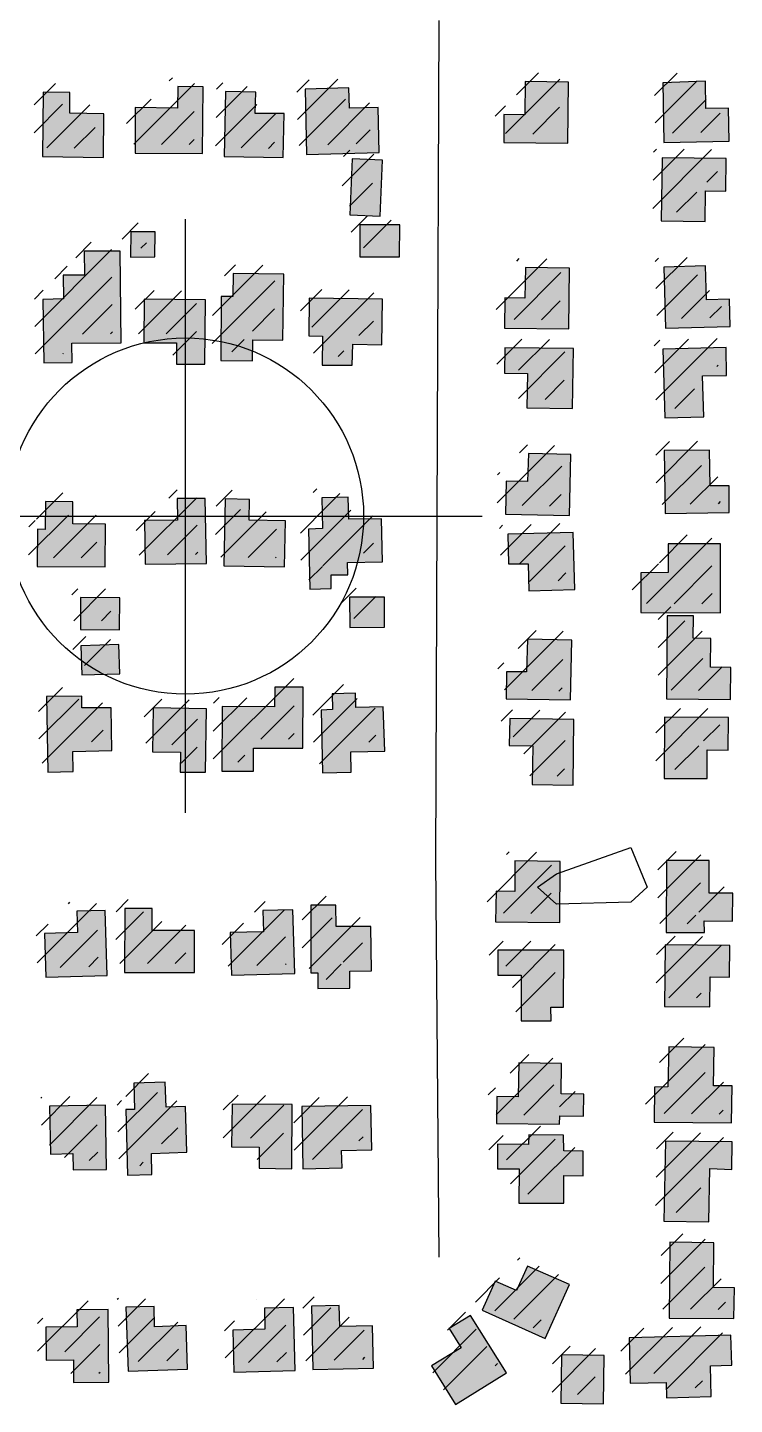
# Model space of a CAD drawing. Extents: x 6438959 to 7279357, y 1424492 to 2039161.
# Drawn here: x 6784707 to 6785279, y 1740665 to 1741778 of the extents above; entities that cross this region are included whole.
import ezdxf

# ---------------------------------------------------------------- set-up
doc = ezdxf.new("R2010")
doc.units = 21
for name, color, linetype in [('BUILDINGS', 9, 'Continuous'), ('CL_LOCAL', 4, 'Continuous'), ('CONTOUR_MAJOR', 92, 'Continuous')]:
    doc.layers.add(name, color=color, linetype=linetype)

msp = doc.modelspace()

# ---------------------------------------------------------------- hatches: boundary and pattern name
at = {"layer": 'BUILDINGS_HATCH'}
for points in [[(6785092.2, 1741684.8), (6785144, 1741684.1), (6785144.5, 1741733.6), (6785109.6, 1741734.1), (6785109.3, 1741707.1), (6785092.3, 1741707.3)], [(6785274.4, 1741685.9), (6785273.9, 1741712.5), (6785255.7, 1741712.3), (6785255.2, 1741734.2), (6785220.7, 1741733.1), (6785221.6, 1741684.7)], [(6784768.6, 1741672.7), (6784768.9, 1741708), (6784741.4, 1741708.5), (6784741.5, 1741725.2), (6784719.8, 1741725.4), (6784719.4, 1741673.3)], [(6784794.4, 1741676.1), (6784848.8, 1741675.9), (6784849.3, 1741729.8), (6784828.8, 1741730), (6784828.6, 1741712.5), (6784794.3, 1741712.9)], [(6784913.9, 1741672.7), (6784914.8, 1741708.1), (6784891.3, 1741708.2), (6784891.8, 1741725.4), (6784867.2, 1741725.9), (6784866.1, 1741673.5)], [(6784991.5, 1741676.7), (6784990.6, 1741713.1), (6784967.5, 1741712.5), (6784967, 1741728.9), (6784931.6, 1741727.9), (6784932.9, 1741675.1)], [(6784994.2, 1741670.5), (6784969.8, 1741671.4), (6784967.9, 1741626.2), (6784992.2, 1741625.3)], [(6785271.8, 1741645.4), (6785272.1, 1741671.7), (6785220.3, 1741672.3), (6785219.5, 1741621.3), (6785255, 1741620.9), (6785255.4, 1741645.7)], [(6784810.3, 1741592.2), (6784810.4, 1741612.6), (6784790.8, 1741612.4), (6784790.6, 1741592)], [(6785008.1, 1741618.2), (6784975.8, 1741618.3), (6784975.8, 1741592.4), (6785008, 1741592.3)], [(6784783, 1741522.8), (6784782.1, 1741597), (6784753.1, 1741596.8), (6784753.3, 1741577.5), (6784736, 1741577.4), (6784736.4, 1741558.4), (6784719.7, 1741557.9), (6784720.4, 1741506.6), (6784743.3, 1741506.8), (6784743.2, 1741522.4)], [(6784913.6, 1741524.9), (6784914.4, 1741578.4), (6784873.4, 1741578.8), (6784873.2, 1741560.3), (6784863.8, 1741560.2), (6784863.4, 1741508.5), (6784889.2, 1741508.3), (6784889.3, 1741525.1)], [(6785109.3, 1741558.9), (6785093.2, 1741559.1), (6785092.8, 1741534.7), (6785144.7, 1741534.1), (6785145.4, 1741583.2), (6785109.7, 1741583.7)], [(6785275.3, 1741535.9), (6785274.8, 1741558.1), (6785256.1, 1741557.6), (6785255.3, 1741584.9), (6785221.6, 1741583.9), (6785222.9, 1741534.7)], [(6784850.5, 1741505.5), (6784851, 1741557.5), (6784801.5, 1741558.2), (6784801.2, 1741522.9), (6784827.8, 1741522.8), (6784827.7, 1741505.6)], [(6784934.7, 1741528.4), (6784945.8, 1741528.1), (6784945.4, 1741504.8), (6784969.7, 1741504.6), (6784970.2, 1741521.7), (6784993.6, 1741521.2), (6784994.2, 1741558), (6784935, 1741558.9)], [(6785092.8, 1741498.3), (6785111.3, 1741498.1), (6785110.9, 1741470.1), (6785147.8, 1741469.7), (6785148.6, 1741518.1), (6785093.2, 1741518.7)], [(6785220.7, 1741517.6), (6785222.3, 1741462.2), (6785253.9, 1741462.9), (6785252.8, 1741496), (6785272.4, 1741496.5), (6785271.9, 1741519.1)], [(6785093.7, 1741384.4), (6785145.3, 1741383.3), (6785146.4, 1741432.5), (6785112.1, 1741433.3), (6785111.4, 1741410.7), (6785094.1, 1741411)], [(6785274.5, 1741385.5), (6785274.3, 1741407.3), (6785259.1, 1741407.2), (6785258.5, 1741436), (6785221.9, 1741435.7), (6785222.6, 1741384.7)], [(6784770.4, 1741376.3), (6784743.8, 1741376.4), (6784743.9, 1741394.3), (6784721.7, 1741394.4), (6784721.5, 1741371.9), (6784715.4, 1741372.2), (6784715.1, 1741342), (6784770.1, 1741341.7)], [(6784850.8, 1741397), (6784828.3, 1741396.8), (6784828.4, 1741379.3), (6784801.7, 1741379.1), (6784802.3, 1741343.8), (6784851.8, 1741344.5)], [(6784886.8, 1741396.2), (6784866.9, 1741396.7), (6784865.9, 1741342.5), (6784915.1, 1741341.8), (6784915.7, 1741378.9), (6784886.4, 1741379.4)], [(6784994.2, 1741345.7), (6784993.3, 1741380.6), (6784966.9, 1741380.1), (6784966.5, 1741397.9), (6784945.1, 1741397.4), (6784945.6, 1741372.6), (6784934.5, 1741372.1), (6784935.5, 1741323.7), (6784952.8, 1741324.2), (6784952.7, 1741335.2), (6784966.1, 1741335.3), (6784965.8, 1741345.1)], [(6785148.4, 1741369.5), (6785095.6, 1741368), (6785096.1, 1741344), (6785111.9, 1741344.1), (6785112.4, 1741322.3), (6785149.6, 1741323.3)], [(6785203.1, 1741304.8), (6785267.5, 1741304.6), (6785267.4, 1741360.3), (6785225.2, 1741360.3), (6785225.1, 1741337), (6785203.1, 1741336.8)], [(6784750, 1741290.9), (6784781.7, 1741290.8), (6784781.8, 1741316.7), (6784750.1, 1741316.8)], [(6784967.7, 1741292.7), (6784995.8, 1741292.9), (6784995.9, 1741317.3), (6784967.5, 1741317.1)], [(6785245.6, 1741302.2), (6785224.2, 1741302), (6785223.9, 1741235), (6785275.4, 1741234.4), (6785275.8, 1741260.2), (6785259.4, 1741260.5), (6785259.5, 1741283.8), (6785245.4, 1741284)], [(6784751.2, 1741254.5), (6784782, 1741255.1), (6784781.2, 1741278.8), (6784750.4, 1741277.8)], [(6785094.1, 1741235.1), (6785146.2, 1741234.1), (6785147.3, 1741282.5), (6785111.3, 1741283.3), (6785110.6, 1741256.7), (6785094.5, 1741256.9)], [(6784929.8, 1741195.1), (6784930, 1741244.3), (6784907.1, 1741244.5), (6784907, 1741228.5), (6784864.5, 1741228.8), (6784864.3, 1741176.4), (6784889.8, 1741176.6), (6784890, 1741195.2)], [(6784723.7, 1741175.6), (6784744.2, 1741176.2), (6784743.8, 1741192.5), (6784775.4, 1741193.2), (6784774.9, 1741227.7), (6784751.1, 1741227.6), (6784751.1, 1741237), (6784722.6, 1741236.8)], [(6784994.8, 1741228.4), (6784972.6, 1741227.9), (6784972.5, 1741239.6), (6784953.5, 1741239), (6784953.8, 1741226.3), (6784944.5, 1741225.9), (6784945.8, 1741175.2), (6784968.9, 1741175.8), (6784968.5, 1741192.2), (6784996, 1741192.8)], [(6784808.8, 1741227.7), (6784808.3, 1741192), (6784830.8, 1741191.8), (6784830.6, 1741175.8), (6784851.2, 1741175.6), (6784851.9, 1741226.9)], [(6785097.1, 1741219.1), (6785096.7, 1741197.2), (6785115.8, 1741197), (6785115.2, 1741165.7), (6785148.3, 1741165.2), (6785149, 1741218.4)], [(6785273.8, 1741219.8), (6785222.2, 1741220.1), (6785222, 1741170.6), (6785256.6, 1741170.5), (6785256.7, 1741193.8), (6785273.7, 1741193.6)], [(6785086, 1741079.5), (6785085.6, 1741054.8), (6785137.5, 1741054.1), (6785137.9, 1741103.6), (6785101.3, 1741104.1), (6785101.2, 1741079.3)], [(6785258.3, 1741104.2), (6785223.7, 1741104.3), (6785223.6, 1741046.1), (6785254.4, 1741046), (6785254.3, 1741055.4), (6785277.2, 1741055.2), (6785277.3, 1741077.8), (6785258.2, 1741078)], [(6784808.1, 1741065.6), (6784785.8, 1741065.4), (6784785.7, 1741013.7), (6784842.2, 1741013.8), (6784842.2, 1741047.7), (6784808, 1741047.8)], [(6784941.9, 1741000.8), (6784967.7, 1741001), (6784967.9, 1741014.9), (6784985.2, 1741015), (6784984.9, 1741051), (6784956.7, 1741050.8), (6784956.6, 1741068.3), (6784936.4, 1741068.1), (6784936.2, 1741013.5), (6784941.8, 1741013.5)], [(6784770, 1741063.9), (6784747.2, 1741063.3), (6784747.6, 1741046.2), (6784721, 1741045.2), (6784722.1, 1741009.9), (6784771.6, 1741011.4)], [(6784923.4, 1741013), (6784921.8, 1741064.4), (6784897.5, 1741063.8), (6784897.9, 1741046.7), (6784871, 1741046.1), (6784872.1, 1741011.5)], [(6785222.1, 1740986.3), (6785258.7, 1740985.9), (6785259.1, 1741010.3), (6785274.6, 1741010.1), (6785275, 1741035.6), (6785222.8, 1741036.2)], [(6785140.9, 1741031.9), (6785087.5, 1741031.8), (6785087.4, 1741011.5), (6785106.2, 1741011.6), (6785106.2, 1740974.8), (6785130.5, 1740974.7), (6785130.4, 1740985.6), (6785140.6, 1740985.7)], [(6785262.2, 1740953.2), (6785225.6, 1740953.6), (6785224.9, 1740921.2), (6785214.1, 1740921.1), (6785213.8, 1740892.7), (6785276.4, 1740892.1), (6785276.8, 1740922), (6785261.8, 1740922.2)], [(6785139, 1740940.1), (6785104.4, 1740940.6), (6785104, 1740913.3), (6785086.7, 1740913.5), (6785086.3, 1740891.7), (6785137.3, 1740891), (6785137.6, 1740897.9), (6785156.6, 1740897.7), (6785157, 1740915.5), (6785138.6, 1740915.7)], [(6784818.6, 1740925.2), (6784793.1, 1740924.2), (6784793.6, 1740903.1), (6784786.6, 1740903), (6784788.2, 1740849.9), (6784807.8, 1740850.4), (6784807.4, 1740867.5), (6784836.1, 1740868.5), (6784834.9, 1740905.3), (6784819.4, 1740904.8)], [(6784771.2, 1740854.5), (6784770.2, 1740906.6), (6784725, 1740905.8), (6784725.9, 1740866.9), (6784743.8, 1740867.4), (6784744.2, 1740854.3)], [(6784872.1, 1740872.8), (6784894.6, 1740872.6), (6784894.5, 1740855.5), (6784920.8, 1740855), (6784921.3, 1740907.1), (6784872.7, 1740907.4)], [(6784984.9, 1740906.1), (6784928.9, 1740905.3), (6784929.9, 1740855.1), (6784961.6, 1740855.7), (6784961.1, 1740869.9), (6784985.5, 1740870.4)], [(6785104.4, 1740827.3), (6785140.8, 1740827.3), (6785140.9, 1740849.5), (6785156.4, 1740849.3), (6785156.5, 1740869.3), (6785140.7, 1740869.5), (6785140.6, 1740882.3), (6785112.5, 1740882.4), (6785112.3, 1740874.7), (6785087.1, 1740874.9), (6785087.2, 1740854.9), (6785104.8, 1740855)], [(6785276.5, 1740854.6), (6785276.9, 1740876.8), (6785223, 1740877.5), (6785221.7, 1740812.6), (6785258.1, 1740812.2), (6785258.9, 1740855.2)], [(6785278.3, 1740734.1), (6785278.7, 1740758.9), (6785261.7, 1740759.1), (6785262, 1740795.1), (6785226.6, 1740795.6), (6785225.9, 1740734.4)], [(6785085.3, 1740764.2), (6785074.7, 1740740.8), (6785125.8, 1740717.9), (6785145.4, 1740761.4), (6785111.3, 1740776.4), (6785102.4, 1740756.7)], [(6784836.6, 1740693), (6784835.5, 1740728.3), (6784810, 1740727.4), (6784809.6, 1740743.7), (6784786.7, 1740743.2), (6784788.6, 1740691.5)], [(6784922.3, 1740742.8), (6784898.9, 1740742.3), (6784899, 1740725.5), (6784873.3, 1740724.6), (6784874.1, 1740690.7), (6784923.6, 1740691.9)], [(6784936.7, 1740744.1), (6784938, 1740692.7), (6784986.9, 1740693.8), (6784986, 1740728.1), (6784959.7, 1740727.5), (6784959.2, 1740744.6)], [(6784744.4, 1740682.4), (6784772.9, 1740682.6), (6784772.4, 1740741.3), (6784747.2, 1740741.1), (6784747.3, 1740727.2), (6784722.1, 1740727), (6784722.3, 1740700.4), (6784744.3, 1740700.6)], [(6785057.9, 1740710.4), (6785033.7, 1740695.7), (6785053.3, 1740664.5), (6785094.4, 1740690), (6785065.3, 1740736.4), (6785048.1, 1740726)], [(6785275.8, 1740720.6), (6785193.5, 1740718.5), (6785194.4, 1740681.7), (6785223.4, 1740682.3), (6785223.8, 1740669.9), (6785259.8, 1740670.9), (6785259.3, 1740695.7), (6785276.6, 1740696.2)], [(6785172.8, 1740665.1), (6785173.4, 1740704.1), (6785138.8, 1740704.6), (6785138.3, 1740665.6)]]:
    msp.add_hatch(color=251, dxfattribs=at).paths.add_polyline_path(points)
at = {"layer": 'BUILDINGS_SHADOW'}
h = msp.add_hatch(dxfattribs=at)
h.set_pattern_fill('ANSI31', scale=5)
h.paths.add_polyline_path([(6784787.4, 1741683.3), (6784841.9, 1741683.1), (6784842.3, 1741736.9), (6784821.8, 1741737.1), (6784821.7, 1741719.7), (6784787.4, 1741720.1)])
h = msp.add_hatch(dxfattribs=at)
h.set_pattern_fill('ANSI31', scale=5)
h.paths.add_polyline_path([(6784984.5, 1741683.9), (6784983.7, 1741720.3), (6784960.5, 1741719.7), (6784960.1, 1741736.1), (6784924.7, 1741735.1), (6784926, 1741682.3)])
h = msp.add_hatch(dxfattribs=at)
h.set_pattern_fill('ANSI31', scale=5)
h.paths.add_polyline_path([(6785085.2, 1741692), (6785137.1, 1741691.3), (6785137.6, 1741740.8), (6785102.7, 1741741.3), (6785102.3, 1741714.3), (6785085.3, 1741714.5)])
h = msp.add_hatch(dxfattribs=at)
h.set_pattern_fill('ANSI31', scale=5)
h.paths.add_polyline_path([(6785267.4, 1741693.1), (6785266.9, 1741719.7), (6785248.8, 1741719.5), (6785248.3, 1741741.3), (6785213.7, 1741740.3), (6785214.7, 1741691.9)])
h = msp.add_hatch(dxfattribs=at)
h.set_pattern_fill('ANSI31', scale=5)
h.paths.add_polyline_path([(6784761.7, 1741679.9), (6784762, 1741715.2), (6784734.4, 1741715.7), (6784734.6, 1741732.4), (6784712.9, 1741732.6), (6784712.4, 1741680.5)])
h = msp.add_hatch(dxfattribs=at)
h.set_pattern_fill('ANSI31', scale=5)
h.paths.add_polyline_path([(6784906.9, 1741679.9), (6784907.8, 1741715.3), (6784884.4, 1741715.4), (6784884.8, 1741732.6), (6784860.2, 1741733.1), (6784859.2, 1741680.6)])
h = msp.add_hatch(dxfattribs=at)
h.set_pattern_fill('ANSI31', scale=5)
h.paths.add_polyline_path([(6784987.2, 1741677.7), (6784962.9, 1741678.6), (6784960.9, 1741633.4), (6784985.2, 1741632.5)])
h = msp.add_hatch(dxfattribs=at)
h.set_pattern_fill('ANSI31', scale=5)
h.paths.add_polyline_path([(6785264.8, 1741652.6), (6785265.2, 1741678.9), (6785213.3, 1741679.5), (6785212.6, 1741628.5), (6785248, 1741628.1), (6785248.4, 1741652.9)])
h = msp.add_hatch(dxfattribs=at)
h.set_pattern_fill('ANSI31', scale=5)
h.paths.add_polyline_path([(6785001.1, 1741625.4), (6784968.9, 1741625.5), (6784968.8, 1741599.6), (6785001, 1741599.5)])
h = msp.add_hatch(dxfattribs=at)
h.set_pattern_fill('ANSI31', scale=5)
h.paths.add_polyline_path([(6784803.3, 1741599.4), (6784803.4, 1741619.7), (6784783.8, 1741619.6), (6784783.7, 1741599.2)])
h = msp.add_hatch(dxfattribs=at)
h.set_pattern_fill('ANSI31', scale=5)
h.paths.add_polyline_path([(6784776.1, 1741530), (6784775.2, 1741604.2), (6784746.2, 1741604), (6784746.3, 1741584.7), (6784729, 1741584.6), (6784729.5, 1741565.6), (6784712.8, 1741565.1), (6784713.5, 1741513.8), (6784736.4, 1741514), (6784736.2, 1741529.6)])
h = msp.add_hatch(dxfattribs=at)
h.set_pattern_fill('ANSI31', scale=5)
h.paths.add_polyline_path([(6785102.4, 1741566.1), (6785086.3, 1741566.3), (6785085.9, 1741541.9), (6785137.7, 1741541.3), (6785138.5, 1741590.4), (6785102.8, 1741590.9)])
h = msp.add_hatch(dxfattribs=at)
h.set_pattern_fill('ANSI31', scale=5)
h.paths.add_polyline_path([(6785268.4, 1741543.1), (6785267.9, 1741565.3), (6785249.1, 1741564.8), (6785248.3, 1741592.1), (6785214.6, 1741591.1), (6785215.9, 1741541.9)])
h = msp.add_hatch(dxfattribs=at)
h.set_pattern_fill('ANSI31', scale=5)
h.paths.add_polyline_path([(6784906.7, 1741532.1), (6784907.4, 1741585.6), (6784866.4, 1741586), (6784866.3, 1741567.5), (6784856.9, 1741567.4), (6784856.4, 1741515.7), (6784882.2, 1741515.5), (6784882.4, 1741532.3)])
h = msp.add_hatch(dxfattribs=at)
h.set_pattern_fill('ANSI31', scale=5)
h.paths.add_polyline_path([(6784843.6, 1741512.7), (6784844, 1741564.7), (6784794.5, 1741565.4), (6784794.2, 1741530.1), (6784820.9, 1741530), (6784820.7, 1741512.8)])
h = msp.add_hatch(dxfattribs=at)
h.set_pattern_fill('ANSI31', scale=5)
h.paths.add_polyline_path([(6784927.7, 1741535.6), (6784938.9, 1741535.3), (6784938.5, 1741512), (6784962.8, 1741511.8), (6784963.2, 1741528.9), (6784986.7, 1741528.4), (6784987.3, 1741565.2), (6784928.1, 1741566.1)])
h = msp.add_hatch(dxfattribs=at)
h.set_pattern_fill('ANSI31', scale=5)
h.paths.add_polyline_path([(6785085.9, 1741505.5), (6785104.3, 1741505.3), (6785104, 1741477.3), (6785140.9, 1741476.8), (6785141.7, 1741525.3), (6785086.3, 1741525.9)])
h = msp.add_hatch(dxfattribs=at)
h.set_pattern_fill('ANSI31', scale=5)
h.paths.add_polyline_path([(6785213.7, 1741524.8), (6785215.3, 1741469.4), (6785247, 1741470.1), (6785245.8, 1741503.2), (6785265.5, 1741503.7), (6785265, 1741526.3)])
h = msp.add_hatch(dxfattribs=at)
h.set_pattern_fill('ANSI31', scale=5)
h.paths.add_polyline_path([(6785086.8, 1741391.6), (6785138.4, 1741390.5), (6785139.4, 1741439.7), (6785105.2, 1741440.5), (6785104.5, 1741417.9), (6785087.2, 1741418.1)])
h = msp.add_hatch(dxfattribs=at)
h.set_pattern_fill('ANSI31', scale=5)
h.paths.add_polyline_path([(6785267.5, 1741392.7), (6785267.3, 1741414.5), (6785252.1, 1741414.4), (6785251.6, 1741443.2), (6785215, 1741442.9), (6785215.7, 1741391.9)])
h = msp.add_hatch(dxfattribs=at)
h.set_pattern_fill('ANSI31', scale=5)
h.paths.add_polyline_path([(6784763.5, 1741383.5), (6784736.8, 1741383.6), (6784737, 1741401.5), (6784714.7, 1741401.6), (6784714.6, 1741379.1), (6784708.4, 1741379.4), (6784708.1, 1741349.2), (6784763.2, 1741348.9)])
h = msp.add_hatch(dxfattribs=at)
h.set_pattern_fill('ANSI31', scale=5)
h.paths.add_polyline_path([(6784843.9, 1741404.2), (6784821.3, 1741404), (6784821.5, 1741386.5), (6784794.8, 1741386.3), (6784795.4, 1741351), (6784844.9, 1741351.7)])
h = msp.add_hatch(dxfattribs=at)
h.set_pattern_fill('ANSI31', scale=5)
h.paths.add_polyline_path([(6784879.9, 1741403.4), (6784860, 1741403.9), (6784859, 1741349.7), (6784908.2, 1741349), (6784908.8, 1741386.1), (6784879.5, 1741386.6)])
h = msp.add_hatch(dxfattribs=at)
h.set_pattern_fill('ANSI31', scale=5)
h.paths.add_polyline_path([(6784987.2, 1741352.9), (6784986.4, 1741387.8), (6784960, 1741387.3), (6784959.6, 1741405.1), (6784938.2, 1741404.6), (6784938.7, 1741379.8), (6784927.6, 1741379.3), (6784928.5, 1741330.9), (6784945.8, 1741331.4), (6784945.7, 1741342.4), (6784959.2, 1741342.5), (6784958.8, 1741352.3)])
h = msp.add_hatch(dxfattribs=at)
h.set_pattern_fill('ANSI31', scale=5)
h.paths.add_polyline_path([(6785141.4, 1741376.7), (6785088.7, 1741375.2), (6785089.2, 1741351.2), (6785105, 1741351.3), (6785105.5, 1741329.5), (6785142.7, 1741330.5)])
h = msp.add_hatch(dxfattribs=at)
h.set_pattern_fill('ANSI31', scale=5)
h.paths.add_polyline_path([(6785196.1, 1741312), (6785260.6, 1741311.8), (6785260.4, 1741367.5), (6785218.2, 1741367.5), (6785218.1, 1741344.2), (6785196.2, 1741344)])
h = msp.add_hatch(dxfattribs=at)
h.set_pattern_fill('ANSI31', scale=5)
h.paths.add_polyline_path([(6784743.1, 1741298.1), (6784774.7, 1741298), (6784774.8, 1741323.8), (6784743.2, 1741324)])
h = msp.add_hatch(dxfattribs=at)
h.set_pattern_fill('ANSI31', scale=5)
h.paths.add_polyline_path([(6784960.7, 1741299.9), (6784988.8, 1741300.1), (6784988.9, 1741324.5), (6784960.5, 1741324.3)])
h = msp.add_hatch(dxfattribs=at)
h.set_pattern_fill('ANSI31', scale=5)
h.paths.add_polyline_path([(6785238.6, 1741309.4), (6785217.2, 1741309.2), (6785216.9, 1741242.2), (6785268.5, 1741241.6), (6785268.8, 1741267.4), (6785252.4, 1741267.7), (6785252.5, 1741291), (6785238.5, 1741291.2)])
h = msp.add_hatch(dxfattribs=at)
h.set_pattern_fill('ANSI31', scale=5)
h.paths.add_polyline_path([(6785087.1, 1741242.3), (6785139.3, 1741241.2), (6785140.4, 1741289.7), (6785104.3, 1741290.5), (6785103.7, 1741263.9), (6785087.5, 1741264.1)])
h = msp.add_hatch(dxfattribs=at)
h.set_pattern_fill('ANSI31', scale=5)
h.paths.add_polyline_path([(6784744.3, 1741261.7), (6784775, 1741262.3), (6784774.2, 1741286), (6784743.5, 1741285)])
h = msp.add_hatch(dxfattribs=at)
h.set_pattern_fill('ANSI31', scale=5)
h.paths.add_polyline_path([(6784716.8, 1741182.8), (6784737.3, 1741183.4), (6784736.9, 1741199.7), (6784768.5, 1741200.4), (6784767.9, 1741234.9), (6784744.2, 1741234.8), (6784744.1, 1741244.2), (6784715.7, 1741244)])
h = msp.add_hatch(dxfattribs=at)
h.set_pattern_fill('ANSI31', scale=5)
h.paths.add_polyline_path([(6784922.8, 1741202.3), (6784923, 1741251.5), (6784900.2, 1741251.7), (6784900, 1741235.7), (6784857.5, 1741236), (6784857.4, 1741183.6), (6784882.9, 1741183.8), (6784883, 1741202.4)])
h = msp.add_hatch(dxfattribs=at)
h.set_pattern_fill('ANSI31', scale=5)
h.paths.add_polyline_path([(6784987.9, 1741235.6), (6784965.6, 1741235.1), (6784965.5, 1741246.7), (6784946.5, 1741246.2), (6784946.9, 1741233.5), (6784937.5, 1741233), (6784938.8, 1741182.4), (6784962, 1741183), (6784961.5, 1741199.4), (6784989.1, 1741200)])
h = msp.add_hatch(dxfattribs=at)
h.set_pattern_fill('ANSI31', scale=5)
h.paths.add_polyline_path([(6784801.9, 1741234.9), (6784801.3, 1741199.2), (6784823.9, 1741199), (6784823.7, 1741183), (6784844.2, 1741182.8), (6784845, 1741234.1)])
h = msp.add_hatch(dxfattribs=at)
h.set_pattern_fill('ANSI31', scale=5)
h.paths.add_polyline_path([(6785090.2, 1741226.3), (6785089.8, 1741204.4), (6785108.8, 1741204.2), (6785108.2, 1741172.9), (6785141.3, 1741172.4), (6785142.1, 1741225.6)])
h = msp.add_hatch(dxfattribs=at)
h.set_pattern_fill('ANSI31', scale=5)
h.paths.add_polyline_path([(6785266.8, 1741227), (6785215.3, 1741227.3), (6785215.1, 1741177.8), (6785249.7, 1741177.7), (6785249.8, 1741201), (6785266.8, 1741200.8)])
h = msp.add_hatch(dxfattribs=at)
h.set_pattern_fill('ANSI31', scale=5)
h.paths.add_polyline_path([(6785079, 1741086.7), (6785078.7, 1741062), (6785130.5, 1741061.3), (6785131, 1741110.8), (6785094.4, 1741111.3), (6785094.3, 1741086.5)])
h = msp.add_hatch(dxfattribs=at)
h.set_pattern_fill('ANSI31', scale=5)
h.paths.add_polyline_path([(6785251.4, 1741111.4), (6785216.8, 1741111.5), (6785216.7, 1741053.3), (6785247.4, 1741053.1), (6785247.4, 1741062.6), (6785270.2, 1741062.4), (6785270.3, 1741085), (6785251.3, 1741085.2)])
h = msp.add_hatch(dxfattribs=at)
h.set_pattern_fill('ANSI31', scale=5)
h.paths.add_polyline_path([(6784763.1, 1741071), (6784740.3, 1741070.5), (6784740.7, 1741053.4), (6784714, 1741052.4), (6784715.2, 1741017.1), (6784764.7, 1741018.6)])
h = msp.add_hatch(dxfattribs=at)
h.set_pattern_fill('ANSI31', scale=5)
h.paths.add_polyline_path([(6784801.2, 1741072.8), (6784778.9, 1741072.6), (6784778.7, 1741020.9), (6784835.3, 1741021), (6784835.3, 1741054.9), (6784801, 1741055)])
h = msp.add_hatch(dxfattribs=at)
h.set_pattern_fill('ANSI31', scale=5)
h.paths.add_polyline_path([(6784916.4, 1741020.2), (6784914.8, 1741071.6), (6784890.5, 1741071), (6784891, 1741053.9), (6784864, 1741053.3), (6784865.2, 1741018.7)])
h = msp.add_hatch(dxfattribs=at)
h.set_pattern_fill('ANSI31', scale=5)
h.paths.add_polyline_path([(6784935, 1741008), (6784960.7, 1741008.2), (6784960.9, 1741022), (6784978.2, 1741022.2), (6784977.9, 1741058.2), (6784949.8, 1741058), (6784949.7, 1741075.5), (6784929.4, 1741075.3), (6784929.3, 1741020.7), (6784934.9, 1741020.7)])
h = msp.add_hatch(dxfattribs=at)
h.set_pattern_fill('ANSI31', scale=5)
h.paths.add_polyline_path([(6785215.1, 1740993.5), (6785251.7, 1740993.1), (6785252.1, 1741017.5), (6785267.7, 1741017.3), (6785268, 1741042.8), (6785215.9, 1741043.4)])
h = msp.add_hatch(dxfattribs=at)
h.set_pattern_fill('ANSI31', scale=5)
h.paths.add_polyline_path([(6785133.9, 1741039.1), (6785080.6, 1741039), (6785080.5, 1741018.7), (6785099.2, 1741018.8), (6785099.2, 1740982), (6785123.5, 1740981.9), (6785123.4, 1740992.8), (6785133.7, 1740992.9)])
h = msp.add_hatch(dxfattribs=at)
h.set_pattern_fill('ANSI31', scale=5)
h.paths.add_polyline_path([(6785255.2, 1740960.4), (6785218.6, 1740960.8), (6785218, 1740928.4), (6785207.2, 1740928.3), (6785206.8, 1740899.9), (6785269.5, 1740899.3), (6785269.8, 1740929.2), (6785254.9, 1740929.4)])
h = msp.add_hatch(dxfattribs=at)
h.set_pattern_fill('ANSI31', scale=5)
h.paths.add_polyline_path([(6785132, 1740947.3), (6785097.5, 1740947.8), (6785097.1, 1740920.5), (6785079.8, 1740920.7), (6785079.4, 1740898.8), (6785130.4, 1740898.2), (6785130.6, 1740905.1), (6785149.6, 1740904.9), (6785150.1, 1740922.7), (6785131.6, 1740922.9)])
h = msp.add_hatch(dxfattribs=at)
h.set_pattern_fill('ANSI31', scale=5)
h.paths.add_polyline_path([(6784811.7, 1740932.3), (6784786.2, 1740931.4), (6784786.7, 1740910.3), (6784779.6, 1740910.2), (6784781.2, 1740857.1), (6784800.9, 1740857.6), (6784800.4, 1740874.7), (6784829.1, 1740875.7), (6784828, 1740912.5), (6784812.4, 1740912)])
h = msp.add_hatch(dxfattribs=at)
h.set_pattern_fill('ANSI31', scale=5)
h.paths.add_polyline_path([(6784764.2, 1740861.7), (6784763.2, 1740913.7), (6784718.1, 1740913), (6784719, 1740874.1), (6784736.9, 1740874.6), (6784737.3, 1740861.5)])
h = msp.add_hatch(dxfattribs=at)
h.set_pattern_fill('ANSI31', scale=5)
h.paths.add_polyline_path([(6784865.1, 1740880), (6784887.7, 1740879.8), (6784887.5, 1740862.7), (6784913.9, 1740862.2), (6784914.4, 1740914.3), (6784865.7, 1740914.6)])
h = msp.add_hatch(dxfattribs=at)
h.set_pattern_fill('ANSI31', scale=5)
h.paths.add_polyline_path([(6784977.9, 1740913.3), (6784922, 1740912.5), (6784923, 1740862.3), (6784954.6, 1740862.9), (6784954.2, 1740877.1), (6784978.5, 1740877.6)])
h = msp.add_hatch(dxfattribs=at)
h.set_pattern_fill('ANSI31', scale=5)
h.paths.add_polyline_path([(6785097.5, 1740834.5), (6785133.8, 1740834.5), (6785133.9, 1740856.7), (6785149.5, 1740856.4), (6785149.6, 1740876.5), (6785133.8, 1740876.7), (6785133.7, 1740889.5), (6785105.5, 1740889.6), (6785105.3, 1740881.9), (6785080.1, 1740882.1), (6785080.3, 1740862.1), (6785097.9, 1740862.2)])
h = msp.add_hatch(dxfattribs=at)
h.set_pattern_fill('ANSI31', scale=5)
h.paths.add_polyline_path([(6785269.5, 1740861.8), (6785269.9, 1740884), (6785216, 1740884.7), (6785214.8, 1740819.8), (6785251.1, 1740819.4), (6785251.9, 1740862.4)])
h = msp.add_hatch(dxfattribs=at)
h.set_pattern_fill('ANSI31', scale=5)
h.paths.add_polyline_path([(6785271.4, 1740741.3), (6785271.8, 1740766.1), (6785254.8, 1740766.3), (6785255.1, 1740802.3), (6785219.6, 1740802.8), (6785218.9, 1740741.6)])
h = msp.add_hatch(dxfattribs=at)
h.set_pattern_fill('ANSI31', scale=5)
h.paths.add_polyline_path([(6785078.4, 1740771.4), (6785067.7, 1740748), (6785118.9, 1740725.1), (6785138.5, 1740768.6), (6785104.4, 1740783.6), (6785095.4, 1740763.9)])
h = msp.add_hatch(dxfattribs=at)
h.set_pattern_fill('ANSI31', scale=5)
h.paths.add_polyline_path([(6784737.5, 1740689.6), (6784765.9, 1740689.8), (6784765.4, 1740748.5), (6784740.2, 1740748.2), (6784740.4, 1740734.4), (6784715.2, 1740734.2), (6784715.4, 1740707.6), (6784737.3, 1740707.8)])
h = msp.add_hatch(dxfattribs=at)
h.set_pattern_fill('ANSI31', scale=5)
h.paths.add_polyline_path([(6784829.7, 1740700.2), (6784828.5, 1740735.5), (6784803, 1740734.6), (6784802.6, 1740750.9), (6784779.8, 1740750.4), (6784781.7, 1740698.7)])
h = msp.add_hatch(dxfattribs=at)
h.set_pattern_fill('ANSI31', scale=5)
h.paths.add_polyline_path([(6784915.4, 1740750), (6784892, 1740749.5), (6784892.1, 1740732.7), (6784866.3, 1740731.8), (6784867.2, 1740697.9), (6784916.7, 1740699.1)])
h = msp.add_hatch(dxfattribs=at)
h.set_pattern_fill('ANSI31', scale=5)
h.paths.add_polyline_path([(6784929.7, 1740751.2), (6784931, 1740699.9), (6784979.9, 1740701), (6784979.1, 1740735.3), (6784952.7, 1740734.7), (6784952.3, 1740751.8)])
h = msp.add_hatch(dxfattribs=at)
h.set_pattern_fill('ANSI31', scale=5)
h.paths.add_polyline_path([(6785051, 1740717.6), (6785026.8, 1740702.9), (6785046.4, 1740671.7), (6785087.5, 1740697.2), (6785058.4, 1740743.6), (6785041.2, 1740733.2)])
h = msp.add_hatch(dxfattribs=at)
h.set_pattern_fill('ANSI31', scale=5)
h.paths.add_polyline_path([(6785268.9, 1740727.8), (6785186.6, 1740725.7), (6785187.4, 1740688.9), (6785216.4, 1740689.5), (6785216.8, 1740677.1), (6785252.9, 1740678.1), (6785252.4, 1740702.9), (6785269.6, 1740703.4)])
h = msp.add_hatch(dxfattribs=at)
h.set_pattern_fill('ANSI31', scale=5)
h.paths.add_polyline_path([(6785165.9, 1740672.3), (6785166.5, 1740711.3), (6785131.9, 1740711.7), (6785131.3, 1740672.8)])

# ---------------------------------------------------------------- linework, layer by layer
at = {"layer": 'BUILDINGS'}
for points in [[(6785092.2, 1741684.8), (6785144, 1741684.1), (6785144.5, 1741733.6), (6785109.6, 1741734.1), (6785109.3, 1741707.1), (6785092.3, 1741707.3), (6785092.2, 1741684.8)], [(6785274.4, 1741685.9), (6785273.9, 1741712.5), (6785255.7, 1741712.3), (6785255.2, 1741734.2), (6785220.7, 1741733.1), (6785221.6, 1741684.7), (6785274.4, 1741685.9)], [(6784768.6, 1741672.7), (6784768.9, 1741708), (6784741.4, 1741708.5), (6784741.5, 1741725.2), (6784719.8, 1741725.4), (6784719.4, 1741673.3), (6784768.6, 1741672.7)], [(6784794.4, 1741676.1), (6784848.8, 1741675.9), (6784849.3, 1741729.8), (6784828.8, 1741730), (6784828.6, 1741712.5), (6784794.3, 1741712.9), (6784794.4, 1741676.1)], [(6784913.9, 1741672.7), (6784914.8, 1741708.1), (6784891.3, 1741708.2), (6784891.8, 1741725.4), (6784867.2, 1741725.9), (6784866.1, 1741673.5), (6784913.9, 1741672.7)], [(6784991.5, 1741676.7), (6784990.6, 1741713.1), (6784967.5, 1741712.5), (6784967, 1741728.9), (6784931.6, 1741727.9), (6784932.9, 1741675.1), (6784991.5, 1741676.7)], [(6784994.2, 1741670.5), (6784969.8, 1741671.4), (6784967.9, 1741626.2), (6784992.2, 1741625.3), (6784994.2, 1741670.5)], [(6785271.8, 1741645.4), (6785272.1, 1741671.7), (6785220.3, 1741672.3), (6785219.5, 1741621.3), (6785255, 1741620.9), (6785255.4, 1741645.7), (6785271.8, 1741645.4)], [(6784810.3, 1741592.2), (6784810.4, 1741612.6), (6784790.8, 1741612.4), (6784790.6, 1741592), (6784810.3, 1741592.2)], [(6785008.1, 1741618.2), (6784975.8, 1741618.3), (6784975.8, 1741592.4), (6785008, 1741592.3), (6785008.1, 1741618.2)], [(6784783, 1741522.8), (6784782.1, 1741597), (6784753.1, 1741596.8), (6784753.3, 1741577.5), (6784736, 1741577.4), (6784736.4, 1741558.4), (6784719.7, 1741557.9), (6784720.4, 1741506.6), (6784743.3, 1741506.8), (6784743.2, 1741522.4), (6784783, 1741522.8)], [(6784913.6, 1741524.9), (6784914.4, 1741578.4), (6784873.4, 1741578.8), (6784873.2, 1741560.3), (6784863.8, 1741560.2), (6784863.4, 1741508.5), (6784889.2, 1741508.3), (6784889.3, 1741525.1), (6784913.6, 1741524.9)], [(6785109.3, 1741558.9), (6785093.2, 1741559.1), (6785092.8, 1741534.7), (6785144.7, 1741534.1), (6785145.4, 1741583.2), (6785109.7, 1741583.7), (6785109.3, 1741558.9)], [(6785275.3, 1741535.9), (6785274.8, 1741558.1), (6785256.1, 1741557.6), (6785255.3, 1741584.9), (6785221.6, 1741583.9), (6785222.9, 1741534.7), (6785275.3, 1741535.9)], [(6784850.5, 1741505.5), (6784851, 1741557.5), (6784801.5, 1741558.2), (6784801.2, 1741522.9), (6784827.8, 1741522.8), (6784827.7, 1741505.6), (6784850.5, 1741505.5)], [(6784934.7, 1741528.4), (6784945.8, 1741528.1), (6784945.4, 1741504.8), (6784969.7, 1741504.6), (6784970.2, 1741521.7), (6784993.6, 1741521.2), (6784994.2, 1741558), (6784935, 1741558.9), (6784934.7, 1741528.4)], [(6785092.8, 1741498.3), (6785111.3, 1741498.1), (6785110.9, 1741470.1), (6785147.8, 1741469.7), (6785148.6, 1741518.1), (6785093.2, 1741518.7), (6785092.8, 1741498.3)], [(6785220.7, 1741517.6), (6785222.3, 1741462.2), (6785253.9, 1741462.9), (6785252.8, 1741496), (6785272.4, 1741496.5), (6785271.9, 1741519.1), (6785220.7, 1741517.6)], [(6785093.7, 1741384.4), (6785145.3, 1741383.3), (6785146.4, 1741432.5), (6785112.1, 1741433.3), (6785111.4, 1741410.7), (6785094.1, 1741411), (6785093.7, 1741384.4)], [(6785274.5, 1741385.5), (6785274.3, 1741407.3), (6785259.1, 1741407.2), (6785258.5, 1741436), (6785221.9, 1741435.7), (6785222.6, 1741384.7), (6785274.5, 1741385.5)], [(6784770.4, 1741376.3), (6784743.8, 1741376.4), (6784743.9, 1741394.3), (6784721.7, 1741394.4), (6784721.5, 1741371.9), (6784715.4, 1741372.2), (6784715.1, 1741342), (6784770.1, 1741341.7), (6784770.4, 1741376.3)], [(6784850.8, 1741397), (6784828.3, 1741396.8), (6784828.4, 1741379.3), (6784801.7, 1741379.1), (6784802.3, 1741343.8), (6784851.8, 1741344.5), (6784850.8, 1741397)], [(6784886.8, 1741396.2), (6784866.9, 1741396.7), (6784865.9, 1741342.5), (6784915.1, 1741341.8), (6784915.7, 1741378.9), (6784886.4, 1741379.4), (6784886.8, 1741396.2)], [(6784994.2, 1741345.7), (6784993.3, 1741380.6), (6784966.9, 1741380.1), (6784966.5, 1741397.9), (6784945.1, 1741397.4), (6784945.6, 1741372.6), (6784934.5, 1741372.1), (6784935.5, 1741323.7), (6784952.8, 1741324.2), (6784952.7, 1741335.2), (6784966.1, 1741335.3), (6784965.8, 1741345.1), (6784994.2, 1741345.7)], [(6785148.4, 1741369.5), (6785095.6, 1741368), (6785096.1, 1741344), (6785111.9, 1741344.1), (6785112.4, 1741322.3), (6785149.6, 1741323.3), (6785148.4, 1741369.5)], [(6785203.1, 1741304.8), (6785267.5, 1741304.6), (6785267.4, 1741360.3), (6785225.2, 1741360.3), (6785225.1, 1741337), (6785203.1, 1741336.8), (6785203.1, 1741304.8)], [(6784750, 1741290.9), (6784781.7, 1741290.8), (6784781.8, 1741316.7), (6784750.1, 1741316.8), (6784750, 1741290.9)], [(6784967.7, 1741292.7), (6784995.8, 1741292.9), (6784995.9, 1741317.3), (6784967.5, 1741317.1), (6784967.7, 1741292.7)], [(6785245.6, 1741302.2), (6785224.2, 1741302), (6785223.9, 1741235), (6785275.4, 1741234.4), (6785275.8, 1741260.2), (6785259.4, 1741260.5), (6785259.5, 1741283.8), (6785245.4, 1741284), (6785245.6, 1741302.2)], [(6784751.2, 1741254.5), (6784782, 1741255.1), (6784781.2, 1741278.8), (6784750.4, 1741277.8), (6784751.2, 1741254.5)], [(6785094.1, 1741235.1), (6785146.2, 1741234.1), (6785147.3, 1741282.5), (6785111.3, 1741283.3), (6785110.6, 1741256.7), (6785094.5, 1741256.9), (6785094.1, 1741235.1)], [(6784929.8, 1741195.1), (6784930, 1741244.3), (6784907.1, 1741244.5), (6784907, 1741228.5), (6784864.5, 1741228.8), (6784864.3, 1741176.4), (6784889.8, 1741176.6), (6784890, 1741195.2), (6784929.8, 1741195.1)], [(6784723.7, 1741175.6), (6784744.2, 1741176.2), (6784743.8, 1741192.5), (6784775.4, 1741193.2), (6784774.9, 1741227.7), (6784751.1, 1741227.6), (6784751.1, 1741237), (6784722.6, 1741236.8), (6784723.7, 1741175.6)], [(6784994.8, 1741228.4), (6784972.6, 1741227.9), (6784972.5, 1741239.6), (6784953.5, 1741239), (6784953.8, 1741226.3), (6784944.5, 1741225.9), (6784945.8, 1741175.2), (6784968.9, 1741175.8), (6784968.5, 1741192.2), (6784996, 1741192.8), (6784994.8, 1741228.4)], [(6784808.8, 1741227.7), (6784808.3, 1741192), (6784830.8, 1741191.8), (6784830.6, 1741175.8), (6784851.2, 1741175.6), (6784851.9, 1741226.9), (6784808.8, 1741227.7)], [(6785097.1, 1741219.1), (6785096.7, 1741197.2), (6785115.8, 1741197), (6785115.2, 1741165.7), (6785148.3, 1741165.2), (6785149, 1741218.4), (6785097.1, 1741219.1)], [(6785273.8, 1741219.8), (6785222.2, 1741220.1), (6785222, 1741170.6), (6785256.6, 1741170.5), (6785256.7, 1741193.8), (6785273.7, 1741193.6), (6785273.8, 1741219.8)], [(6785086, 1741079.5), (6785085.6, 1741054.8), (6785137.5, 1741054.1), (6785137.9, 1741103.6), (6785101.3, 1741104.1), (6785101.2, 1741079.3), (6785086, 1741079.5)], [(6785258.3, 1741104.2), (6785223.7, 1741104.3), (6785223.6, 1741046.1), (6785254.4, 1741046), (6785254.3, 1741055.4), (6785277.2, 1741055.2), (6785277.3, 1741077.8), (6785258.2, 1741078), (6785258.3, 1741104.2)], [(6784808.1, 1741065.6), (6784785.8, 1741065.4), (6784785.7, 1741013.7), (6784842.2, 1741013.8), (6784842.2, 1741047.7), (6784808, 1741047.8), (6784808.1, 1741065.6)], [(6784941.9, 1741000.8), (6784967.7, 1741001), (6784967.9, 1741014.9), (6784985.2, 1741015), (6784984.9, 1741051), (6784956.7, 1741050.8), (6784956.6, 1741068.3), (6784936.4, 1741068.1), (6784936.2, 1741013.5), (6784941.8, 1741013.5), (6784941.9, 1741000.8)], [(6784770, 1741063.9), (6784747.2, 1741063.3), (6784747.6, 1741046.2), (6784721, 1741045.2), (6784722.1, 1741009.9), (6784771.6, 1741011.4), (6784770, 1741063.9)], [(6784923.4, 1741013), (6784921.8, 1741064.4), (6784897.5, 1741063.8), (6784897.9, 1741046.7), (6784871, 1741046.1), (6784872.1, 1741011.5), (6784923.4, 1741013)], [(6785222.1, 1740986.3), (6785258.7, 1740985.9), (6785259.1, 1741010.3), (6785274.6, 1741010.1), (6785275, 1741035.6), (6785222.8, 1741036.2), (6785222.1, 1740986.3)], [(6785140.9, 1741031.9), (6785087.5, 1741031.8), (6785087.4, 1741011.5), (6785106.2, 1741011.6), (6785106.2, 1740974.8), (6785130.5, 1740974.7), (6785130.4, 1740985.6), (6785140.6, 1740985.7), (6785140.9, 1741031.9)], [(6785262.2, 1740953.2), (6785225.6, 1740953.6), (6785224.9, 1740921.2), (6785214.1, 1740921.1), (6785213.8, 1740892.7), (6785276.4, 1740892.1), (6785276.8, 1740922), (6785261.8, 1740922.2), (6785262.2, 1740953.2)], [(6785139, 1740940.1), (6785104.4, 1740940.6), (6785104, 1740913.3), (6785086.7, 1740913.5), (6785086.3, 1740891.7), (6785137.3, 1740891), (6785137.6, 1740897.9), (6785156.6, 1740897.7), (6785157, 1740915.5), (6785138.6, 1740915.7), (6785139, 1740940.1)], [(6784818.6, 1740925.2), (6784793.1, 1740924.2), (6784793.6, 1740903.1), (6784786.6, 1740903), (6784788.2, 1740849.9), (6784807.8, 1740850.4), (6784807.4, 1740867.5), (6784836.1, 1740868.5), (6784834.9, 1740905.3), (6784819.4, 1740904.8), (6784818.6, 1740925.2)], [(6784771.2, 1740854.5), (6784770.2, 1740906.6), (6784725, 1740905.8), (6784725.9, 1740866.9), (6784743.8, 1740867.4), (6784744.2, 1740854.3), (6784771.2, 1740854.5)], [(6784872.1, 1740872.8), (6784894.6, 1740872.6), (6784894.5, 1740855.5), (6784920.8, 1740855), (6784921.3, 1740907.1), (6784872.7, 1740907.4), (6784872.1, 1740872.8)], [(6784984.9, 1740906.1), (6784928.9, 1740905.3), (6784929.9, 1740855.1), (6784961.6, 1740855.7), (6784961.1, 1740869.9), (6784985.5, 1740870.4), (6784984.9, 1740906.1)], [(6785104.4, 1740827.3), (6785140.8, 1740827.3), (6785140.9, 1740849.5), (6785156.4, 1740849.3), (6785156.5, 1740869.3), (6785140.7, 1740869.5), (6785140.6, 1740882.3), (6785112.5, 1740882.4), (6785112.3, 1740874.7), (6785087.1, 1740874.9), (6785087.2, 1740854.9), (6785104.8, 1740855), (6785104.4, 1740827.3)], [(6785276.5, 1740854.6), (6785276.9, 1740876.8), (6785223, 1740877.5), (6785221.7, 1740812.6), (6785258.1, 1740812.2), (6785258.9, 1740855.2), (6785276.5, 1740854.6)], [(6785278.3, 1740734.1), (6785278.7, 1740758.9), (6785261.7, 1740759.1), (6785262, 1740795.1), (6785226.6, 1740795.6), (6785225.9, 1740734.4), (6785278.3, 1740734.1)], [(6785085.3, 1740764.2), (6785074.7, 1740740.8), (6785125.8, 1740717.9), (6785145.4, 1740761.4), (6785111.3, 1740776.4), (6785102.4, 1740756.7), (6785085.3, 1740764.2)], [(6784836.6, 1740693), (6784835.5, 1740728.3), (6784810, 1740727.4), (6784809.6, 1740743.7), (6784786.7, 1740743.2), (6784788.6, 1740691.5), (6784836.6, 1740693)], [(6784922.3, 1740742.8), (6784898.9, 1740742.3), (6784899, 1740725.5), (6784873.3, 1740724.6), (6784874.1, 1740690.7), (6784923.6, 1740691.9), (6784922.3, 1740742.8)], [(6784936.7, 1740744.1), (6784938, 1740692.7), (6784986.9, 1740693.8), (6784986, 1740728.1), (6784959.7, 1740727.5), (6784959.2, 1740744.6), (6784936.7, 1740744.1)], [(6784744.4, 1740682.4), (6784772.9, 1740682.6), (6784772.4, 1740741.3), (6784747.2, 1740741.1), (6784747.3, 1740727.2), (6784722.1, 1740727), (6784722.3, 1740700.4), (6784744.3, 1740700.6), (6784744.4, 1740682.4)], [(6785057.9, 1740710.4), (6785033.7, 1740695.7), (6785053.3, 1740664.5), (6785094.4, 1740690), (6785065.3, 1740736.4), (6785048.1, 1740726), (6785057.9, 1740710.4)], [(6785275.8, 1740720.6), (6785193.5, 1740718.5), (6785194.4, 1740681.7), (6785223.4, 1740682.3), (6785223.8, 1740669.9), (6785259.8, 1740670.9), (6785259.3, 1740695.7), (6785276.6, 1740696.2), (6785275.8, 1740720.6)], [(6785172.8, 1740665.1), (6785173.4, 1740704.1), (6785138.8, 1740704.6), (6785138.3, 1740665.6), (6785172.8, 1740665.1)]]:
    msp.add_lwpolyline(points, close=True, dxfattribs=at)
at = {"layer": 'CL_LOCAL'}
msp.add_lwpolyline([(6785039.9, 1740783.5), (6785037.2, 1741103.9), (6785038.7, 1741450.2), (6785040, 1741783.3)], dxfattribs=at)
at = {"layer": 'CONTOUR_MAJOR', "elevation": 325}
msp.add_lwpolyline([(6785194.9, 1741070.5), (6785134.9, 1741068.9), (6785119.6, 1741082.7), (6785134.9, 1741093.5), (6785194.9, 1741114.7), (6785208.1, 1741082.7), (6785194.9, 1741070.5)], dxfattribs=at)
at = {"layer": 'IMG_ALIGN_FAR'}
for p, q in [((6784834.9, 1741142.7, 321.2), (6784834.9, 1741622.7, 321.2)), ((6784594.9, 1741382.7, 321.2), (6785074.9, 1741382.7, 321.2))]:
    msp.add_line(p, q, dxfattribs=at)
msp.add_circle((6784834.9, 1741382.7, 321.2), 144, dxfattribs=at)

doc.saveas('drawing.dxf')
